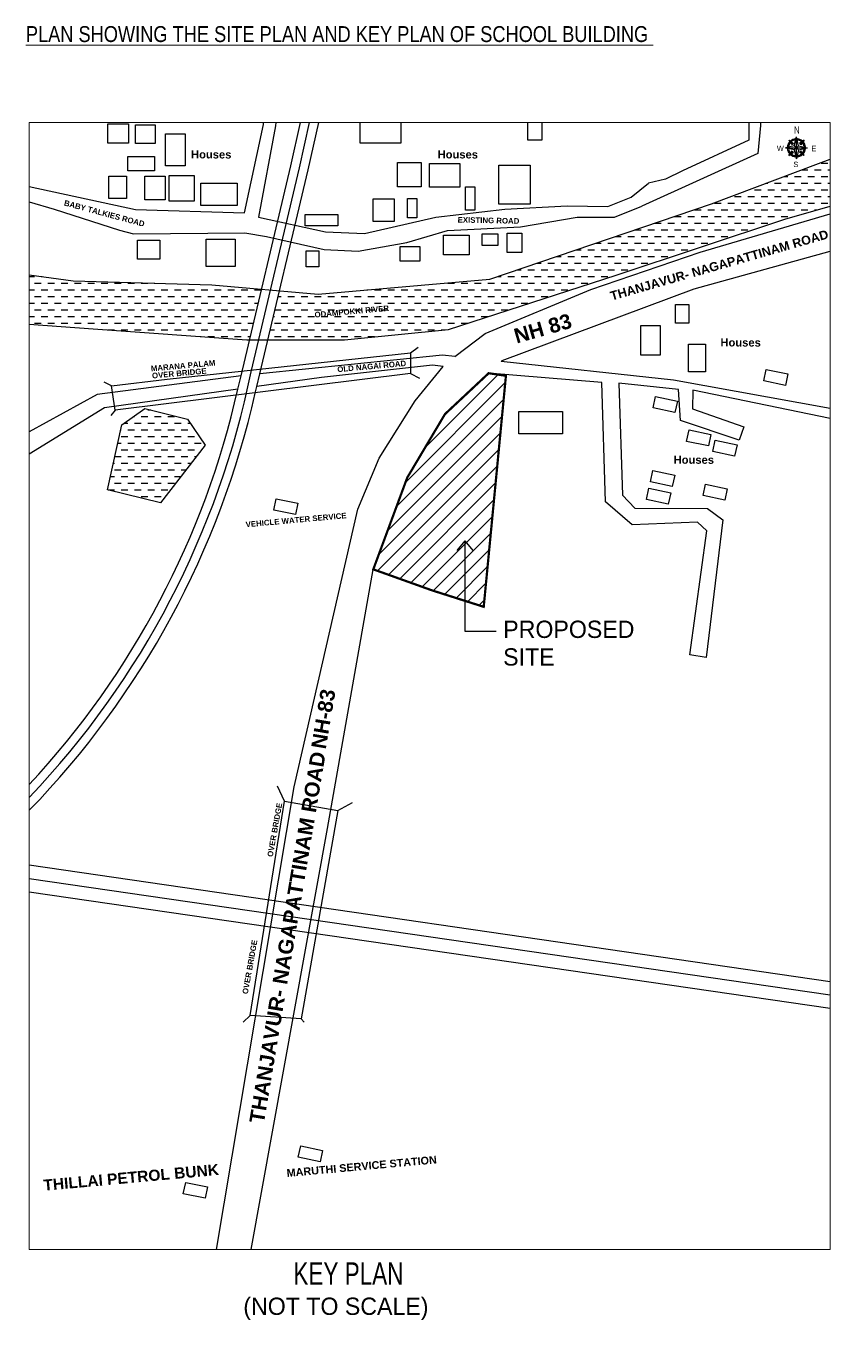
# Model space of a CAD drawing. Header units: metres. Extents: x 54 to 366, y 88 to 219.
# Drawn here: x 257.1 to 293, y 88.5 to 146.1 of the extents above; entities that cross this region are included whole.
import ezdxf

# ---------------------------------------------------------------- set-up
doc = ezdxf.new("R2010")
doc.units = ezdxf.units.M
for name, color, linetype in [('ED', 7, 'Continuous'), ('HATCH', 15, 'Continuous'), ('NORTH_DIRECTION', 7, 'Continuous')]:
    doc.layers.add(name, color=color, linetype=linetype)
doc.layers.add('LOCATION_PLAN', color=7, linetype='Continuous', lineweight=0)
doc.styles.add('1', font='arialbd.ttf', dxfattribs={"height": 0.45})
doc.styles.add('RM', font='GOTHIC.TTF')
doc.styles.add('style1', font='ARIALN.TTF', dxfattribs={"height": 0.5})
doc.styles.add('TITLE1', font='GOTHIC.TTF', dxfattribs={"width": 0.75, "height": 0.2})
doc.linetypes.add('TRACKS', pattern='A,0.15,[130,ltypeshp.shx,S=0.25,R=0,X=0,Y=0],0.15', length=0.3)

# ---------------------------------------------------------------- blocks, each defined once
blk = doc.blocks.new('NORTH POINT')
at = {"layer": 'NORTH_DIRECTION'}
for p, q in [((1998.341, 1274.729), (1997.731, 1274.579)), ((1997.951, 1274.676), (1997.862, 1274.655)), ((1997.953, 1275.116), (1998.188, 1274.792)), ((1997.953, 1275.116), (1998.277, 1274.881)), ((1998.229, 1274.84), (1997.953, 1275.116)), ((1998, 1274.979), (1998.051, 1274.908)), ((1998.09, 1275.069), (1998.161, 1275.018)), ((1998.341, 1274.729), (1998.489, 1275.338)), ((1998.49, 1274.58), (1998.341, 1274.729)), ((1998.393, 1275.119), (1998.414, 1275.207)), ((1998.639, 1274.729), (1998.489, 1275.338)), ((1998.491, 1273.821), (1998.489, 1275.338)), ((1998.49, 1274.58), (1998.639, 1274.729)), ((1998.587, 1275.119), (1998.565, 1275.207)), ((1998.589, 1275.119), (1998.585, 1275.124)), ((1998.639, 1274.729), (1999.249, 1274.58)), ((1999.026, 1275.117), (1998.702, 1274.881)), ((1998.751, 1274.841), (1999.026, 1275.117)), ((1999.026, 1275.117), (1998.791, 1274.792)), ((1998.89, 1275.07), (1998.819, 1275.018)), ((1998.979, 1274.98), (1998.928, 1274.909)), ((1998.932, 1274.903), (1998.928, 1274.91)), ((1999.029, 1274.677), (1999.118, 1274.656)), ((1997.731, 1274.579), (1999.249, 1274.58)), ((1998.341, 1274.431), (1997.731, 1274.579)), ((1997.951, 1274.482), (1997.862, 1274.504)), ((1997.954, 1274.043), (1998.188, 1274.367)), ((1998.229, 1274.319), (1997.954, 1274.043)), ((1997.954, 1274.043), (1998.278, 1274.278)), ((1998.001, 1274.179), (1998.052, 1274.25)), ((1998.09, 1274.09), (1998.161, 1274.141)), ((1998.49, 1274.58), (1998.341, 1274.431)), ((1998.341, 1274.431), (1998.491, 1273.821)), ((1998.395, 1274.032), (1998.39, 1274.041)), ((1998.393, 1274.04), (1998.415, 1273.952)), ((1998.49, 1274.58), (1998.639, 1274.431)), ((1998.639, 1274.431), (1998.491, 1273.821)), ((1998.587, 1274.04), (1998.566, 1273.952)), ((1998.569, 1273.952), (1998.567, 1273.956)), ((1998.639, 1274.431), (1999.249, 1274.58)), ((1999.027, 1274.044), (1998.702, 1274.278)), ((1998.751, 1274.319), (1999.027, 1274.044)), ((1999.027, 1274.044), (1998.792, 1274.368)), ((1998.89, 1274.09), (1998.819, 1274.142)), ((1998.98, 1274.18), (1998.928, 1274.251)), ((1999.029, 1274.483), (1999.118, 1274.505))]:
    blk.add_line(p, q, dxfattribs=at)
for radius, start, end in [(0.632, 140.8027, 173.1966), (0.548, 143.1521, 169.84737), (0.632, 96.89534, 129.28925), (0.548, 100.24458, 126.93984), (0.369, 125.17508, 144.91686), (0.632, 50.8027, 83.1966), (0.548, 53.1521, 79.84737), (0.369, 35.17508, 54.91686), (0.548, 10.24458, 36.93984), (0.632, 6.89534, 39.28925), (0.632, 186.89534, 219.28925), (0.548, 190.24458, 216.93984), (0.632, 230.8027, 263.1966), (0.548, 233.1521, 259.84737), (0.369, 215.17508, 234.91686), (0.632, 276.89534, 309.28925), (0.548, 280.24458, 306.93984), (0.369, 305.17508, 324.91686), (0.548, 323.1521, 349.84737), (0.632, 320.8027, 353.1966)]:
    blk.add_arc((1998.49, 1274.58), radius, start, end, dxfattribs=at)

msp = doc.modelspace()

# ---------------------------------------------------------------- hatches: boundary and pattern name
at = {"lineweight": 25}
h = msp.add_hatch(dxfattribs=at)
h.set_pattern_fill('DASH', color=5, scale=2.377114)
h.set_pattern_definition([(0, (-32256.63193, -1181.64764), (0.29713921, 0.29713921), [0.29713921, -0.29713921])])
h.paths.add_polyline_path([(270.172, 134.193), (268.448, 134.343), (267.929, 132.154), (271.347, 132.154), (275.985, 132.615), (283.451, 135.041), (290.985, 137.535), (292.997, 138.118), (292.997, 140.206), (292.479, 140.01), (287.713, 138.214), (277.823, 134.861)])
h.paths.add_polyline_path([(259.249, 134.787), (257.293, 135.055), (257.293, 132.849), (260.136, 132.645), (266.985, 132.154), (267.115, 132.154), (267.65, 134.412), (265.434, 134.604)])
h = msp.add_hatch(dxfattribs=at)
h.set_pattern_fill('DASH', color=5, scale=2.377114)
h.set_pattern_definition([(0, (-32354.69124, -1181.64764), (0.29713921, 0.29713921), [0.29713921, -0.29713921])])
h.paths.add_polyline_path([(260.78, 125.474), (263.149, 124.889), (265.137, 127.461), (264.348, 128.629), (262.447, 129.097), (261.423, 128.366)])
at = {"layer": 'HATCH'}
h = msp.add_hatch(dxfattribs=at)
h.set_pattern_fill('ANSI31', color=256, scale=0.15)
h.set_pattern_definition([(45, (-2066.93707, -1017.6831), (-0.336759605, 0.336759605), [])])
h.paths.add_polyline_path([(278.543, 130.557), (277.773, 130.669), (275.826, 128.847), (274.143, 126.015), (272.63, 121.929), (275.242, 120.994), (277.553, 120.258)])

# ---------------------------------------------------------------- linework, layer by layer
at = {"color": 1}
for p, q in [((287.205, 136.07), (292.997, 137.78)), ((282.332, 134.395), (287.205, 136.07)), ((277.616, 132.447), (282.332, 134.395)), ((276.259, 131.419), (277.616, 132.447)), ((274.5, 129.44), (275.748, 130.963)), ((266.594, 129.96), (266.735, 130.554)), ((267.436, 130.078), (267.57, 130.64)), ((272.893, 126.888), (274.5, 129.44)), ((271.935, 124.606), (272.893, 126.888)), ((269.1, 112.231), (271.935, 124.606)), ((265.632, 91.618), (269.1, 112.231)), ((257.293, 108.756), (292.997, 103.566)), ((257.293, 107.555), (292.997, 102.365))]:
    msp.add_line(p, q, dxfattribs=at)
for p, q in [((274.288, 131.571), (274.633, 131.827)), ((274.288, 130.655), (274.691, 130.453)), ((260.953, 130.102), (260.634, 130.264)), ((261.121, 129.022), (260.933, 128.79)), ((268.672, 111.6), (268.36, 112.262)), ((271.054, 111.174), (271.707, 111.537)), ((267.137, 102.045), (266.835, 101.747)), ((269.413, 101.903), (269.553, 101.747))]:
    msp.add_line(p, q)
at = {"linetype": 'TRACKS', "ltscale": 0.3}
msp.add_line((257.293, 108.156), (292.997, 102.965), dxfattribs=at)
at = {"color": 1}
for points in [[(257.293, 138.984), (262.031, 137.963), (266.894, 137.814), (267.742, 141.75), (267.74, 141.848)], [(266.735, 130.554), (268.956, 139.917), (269.383, 141.848)], [(268.278, 141.848), (268.269, 141.693), (267.509, 137.627), (270.495, 136.975), (272.24, 136.893), (275.421, 137.627), (278.499, 137.976), (281.269, 138.123), (283.088, 138.107), (284.131, 138.511), (284.894, 139.145)], [(267.57, 130.64), (269.729, 139.74), (270.195, 141.848)], [(289.9, 141.848), (289.895, 141.703), (289.776, 140.457), (284.603, 138.108)], [(289.368, 141.848), (289.37, 141.05), (286.41, 139.685), (285.655, 139.317), (284.894, 139.145)], [(257.293, 138.312), (258.406, 137.978), (261.311, 137.048), (261.943, 136.882), (266.908, 136.927), (267.871, 136.762), (270.438, 136.186), (271.958, 136.114), (274.129, 136.499), (275.938, 137.03), (279.194, 137.198), (281.712, 137.622), (283.383, 137.622), (284.603, 138.108)], [(278.333, 131.193), (278.378, 131.235), (286.938, 134.427), (292.997, 136.111)], [(275.748, 130.963), (275.263, 131.033), (270.322, 130.485), (267.436, 130.078)], [(276.259, 131.419), (275.716, 131.478), (267.57, 130.64)], [(292.997, 129.102), (286.012, 130.358), (278.333, 131.193)], [(266.735, 130.554), (260.312, 129.721), (257.293, 128.058)], [(267.179, 91.618), (270.591, 110.38), (272.63, 121.929), (274.143, 126.015), (275.826, 128.847), (277.773, 130.669)], [(292.997, 128.653), (286.881, 129.917), (286.864, 129.089), (289.149, 128.277), (288.946, 127.686), (286.323, 128.565), (286.238, 129.951), (283.582, 130.222), (283.734, 125.234), (284.292, 124.659), (287.524, 124.642), (288.218, 124.135), (287.469, 117.999), (286.744, 118.126), (287.498, 123.643), (287.089, 124.035), (284.175, 123.916), (282.982, 124.938), (282.815, 130.254), (277.773, 130.669)], [(266.594, 129.96), (260.65, 129.123), (257.293, 127.068)], [(267.365, 129.777), (267.436, 130.078)]]:
    msp.add_lwpolyline(points, dxfattribs=at)
at = {"color": 2}
for points in [[(260.799, 141.777), (261.721, 141.777), (261.721, 140.925), (260.799, 140.925)], [(262.034, 141.734), (262.904, 141.734), (262.904, 140.908), (262.034, 140.908)], [(263.365, 141.334), (264.244, 141.334), (264.244, 139.908), (263.365, 139.908)], [(261.686, 140.325), (262.869, 140.325), (262.869, 139.682), (261.686, 139.682)], [(273.712, 140.055), (274.763, 140.055), (274.763, 138.975), (273.712, 138.975)], [(275.139, 140.01), (276.49, 140.01), (276.49, 138.96), (275.139, 138.96)], [(278.232, 139.935), (279.628, 139.935), (279.628, 138.21), (278.232, 138.21)], [(260.844, 139.447), (261.632, 139.447), (261.632, 138.46), (260.844, 138.46)], [(262.446, 139.455), (263.347, 139.455), (263.347, 138.4), (262.446, 138.4)], [(263.529, 139.481), (264.646, 139.481), (264.646, 138.339), (263.529, 138.339)], [(264.94, 139.135), (266.568, 139.135), (266.568, 138.14), (264.94, 138.14)], [(272.631, 138.435), (273.562, 138.435), (273.562, 137.43), (272.631, 137.43)], [(274.148, 138.45), (274.568, 138.45), (274.568, 137.595), (274.148, 137.595)], [(276.745, 138.975), (277.151, 138.975), (277.151, 137.94), (276.745, 137.94)], [(269.598, 137.745), (271.055, 137.745), (271.055, 137.235), (269.598, 137.235)], [(275.764, 136.823), (276.904, 136.823), (276.904, 135.945), (275.764, 135.945)], [(277.481, 136.875), (278.176, 136.875), (278.176, 136.364), (277.481, 136.364)], [(278.596, 136.915), (279.251, 136.915), (279.251, 136.05), (278.596, 136.05)], [(262.122, 136.598), (263.111, 136.598), (263.111, 135.75), (262.122, 135.75)], [(265.175, 136.651), (266.472, 136.651), (266.472, 135.421), (265.175, 135.421)], [(273.823, 136.312), (274.702, 136.312), (274.702, 135.67), (273.823, 135.67)], [(269.641, 136.118), (270.202, 136.118), (270.202, 135.409), (269.641, 135.409)], [(286.099, 133.739), (286.698, 133.739), (286.698, 132.907), (286.099, 132.907)], [(284.563, 132.803), (285.422, 132.803), (285.422, 131.476), (284.563, 131.476)], [(286.685, 131.958), (287.44, 131.958), (287.44, 130.735), (286.685, 130.735)], [(291.004, 130.129), (290.035, 130.33), (290.142, 130.838), (291.111, 130.636)], [(286.08, 128.919), (285.111, 129.12), (285.218, 129.628), (286.187, 129.426)], [(279.117, 128.968), (281.072, 128.968), (281.072, 127.975), (279.117, 127.975)], [(287.569, 127.431), (286.6, 127.633), (286.707, 128.14), (287.676, 127.938)], [(288.74, 126.975), (287.772, 127.176), (287.879, 127.684), (288.847, 127.482)], [(285.961, 125.626), (284.992, 125.828), (285.099, 126.335), (286.068, 126.133)], [(285.782, 124.832), (284.813, 125.034), (284.92, 125.541), (285.889, 125.34)], [(288.304, 125.011), (287.335, 125.213), (287.442, 125.72), (288.411, 125.518)], [(269.16, 124.37), (268.191, 124.571), (268.298, 125.078), (269.267, 124.877)], [(270.255, 95.527), (269.286, 95.728), (269.393, 96.235), (270.362, 96.034)], [(265.129, 93.899), (264.16, 94.101), (264.267, 94.608), (265.236, 94.406)]]:
    msp.add_lwpolyline(points, close=True, dxfattribs=at)
at = {"linetype": 'TRACKS', "ltscale": 0.3}
msp.add_lwpolyline([(267.184, 130.732), (269.343, 139.828), (269.789, 141.848)], dxfattribs=at)
at = {"color": 2}
for points in [[(273.863, 141.848), (273.863, 140.918), (272.04, 140.918), (272.04, 141.848)], [(280.137, 141.848), (280.137, 141.057), (279.518, 141.057), (279.518, 141.848)]]:
    msp.add_lwpolyline(points, dxfattribs=at)
at = {"color": 5}
for points in [[(257.293, 135.055), (259.249, 134.787), (265.434, 134.604), (270.172, 134.193), (277.823, 134.861), (287.713, 138.214), (292.479, 140.01), (292.997, 140.206)], [(257.293, 132.849), (260.136, 132.645), (266.985, 132.154), (271.347, 132.154), (275.985, 132.615), (283.451, 135.041), (290.985, 137.535), (292.997, 138.118)], [(260.78, 125.474), (261.423, 128.366), (262.447, 129.097), (264.348, 128.629), (265.137, 127.461), (263.149, 124.889), (260.78, 125.474)]]:
    msp.add_lwpolyline(points, dxfattribs=at)
at = {"color": 51}
msp.add_lwpolyline([(263.439, 130.402), (274.288, 131.571), (274.288, 130.655), (261.121, 129.022), (260.953, 130.102), (263.439, 130.402)], dxfattribs=at)
at = {"const_width": 0.1}
msp.add_lwpolyline([(277.773, 130.669), (278.543, 130.557), (277.553, 120.258), (275.242, 120.994), (272.63, 121.929), (274.143, 126.015), (275.826, 128.847), (277.773, 130.669)], close=True, dxfattribs=at)
msp.add_lwpolyline([(268.672, 111.6), (271.054, 111.174), (269.413, 101.903), (267.137, 102.045), (268.672, 111.6)])
at = {"linetype": 'TRACKS', "ltscale": 0.3}
msp.add_arc((229.252, 138.446), 38.709, 316.41968, 348.50362, dxfattribs=at)
at = {"color": 1}
for radius, start in [(38.241, 317.07239), (39.034, 315.83621)]:
    msp.add_arc((229.292, 138.385), radius, start, 347.273, dxfattribs=at)
at = {"layer": 'ED'}
for points in [[(276.707, 123.193), (276.353, 122.766)], [(276.707, 123.193), (277.061, 122.766)], [(276.707, 123.193), (276.707, 119.177), (278.115, 119.177)]]:
    msp.add_lwpolyline(points, dxfattribs=at)
at = {"layer": 'LOCATION_PLAN'}
msp.add_lwpolyline([(257.293, 141.848), (292.997, 141.848), (292.997, 91.618), (257.293, 91.618)], close=True, dxfattribs=at)

# ---------------------------------------------------------------- block references
at = {"layer": 'NORTH_DIRECTION', "xscale": 0.6435025432639901, "yscale": 0.6435025432639901, "zscale": 0.6435025432639901}
msp.add_blockref('NORTH POINT', (-994.539, -679.481), dxfattribs=at)

# ---------------------------------------------------------------- texts
at = {"lineweight": 15, "style": 'style1'}
msp.add_text('%%UPLAN SHOWING THE SITE PLAN AND KEY PLAN OF SCHOOL BUILDING ', height=0.70886, dxfattribs=at).set_placement((257.14, 145.43))
at = {"color": 0, "style": 'style1'}
for s, p in [('W', (290.623, 140.572)), ('E', (292.166, 140.565)), ('S', (291.362, 139.856))]:
    msp.add_text(s, height=0.24, rotation=0.04597, dxfattribs=at).set_placement(p)
at = {"color": 1, "style": '1'}
for s, height, rotation, p in [('Houses', 0.3566, 359.87671, (264.504, 140.243)), ('Houses', 0.3566, 359.87671, (275.497, 140.243)), ('BABY TALKIES ROAD', 0.2496, 344.98484, (258.821, 138.152)), ('EXISTING ROAD', 0.2496, 358.78906, (276.388, 137.386)), ('THANJAVUR- NAGAPATTINAM ROAD', 0.39872, 16.01912, (283.263, 133.907)), ('NH 83', 0.6611, 16.01912, (279.02, 131.989)), ('Houses', 0.3566, 359.87671, (288.107, 131.862)), ('OLD NAGAI ROAD', 0.2496, 5.17753, (271.036, 130.714)), ('Houses', 0.3566, 359.87671, (286.02, 126.635)), ('NH-83', 0.6625, 80.51096, (270.508, 113.888)), ('THANJAVUR- NAGAPATTINAM ROAD', 0.66251, 80.51096, (267.75, 97.207))]:
    msp.add_text(s, height=height, rotation=rotation, dxfattribs=at).set_placement(p)
at = {"color": 5, "style": '1'}
msp.add_text('ODAMPOKKI RIVER', height=0.2496, rotation=5.17753, dxfattribs=at).set_placement((270.022, 133.148))
at = {"color": 51, "style": '1'}
for s, height, rotation, p in [('MARANA PALAM', 0.2496, 5.17753, (262.725, 130.751)), ('OVER BRIDGE', 0.2496, 5.17753, (262.775, 130.433)), ('VEHICLE WATER SERVICE', 0.2496, 5.17753, (266.951, 123.801)), ('OVER BRIDGE', 0.2496, 79.81493, (268.143, 109.096)), ('OVER BRIDGE', 0.2496, 79.81493, (267.033, 102.982)), ('MARUTHI SERVICE STATION', 0.34485, 5.17753, (268.783, 94.848)), ('THILLAI PETROL BUNK', 0.49604, 5.17753, (257.946, 94.231))]:
    msp.add_text(s, height=height, rotation=rotation, dxfattribs=at).set_placement(p)
at = {"style": 'RM'}
for s, height, p in [('PROPOSED', 0.7716, (278.424, 118.871)), ('SITE', 0.7716, (278.42, 117.639)), ('(NOT TO SCALE)', 0.77156, (266.835, 88.701))]:
    msp.add_text(s, height=height, dxfattribs=at).set_placement(p)
at = {"color": 5, "style": 'TITLE1', "width": 0.75}
msp.add_text('KEY PLAN', height=1.0002, dxfattribs=at).set_placement((269.067, 90.043))
at = {"layer": 'NORTH_DIRECTION', "color": 0, "style": 'style1'}
msp.add_text('N', height=0.318, rotation=180.04597, dxfattribs=at).set_placement((291.644, 141.667))

doc.saveas('drawing.dxf')
